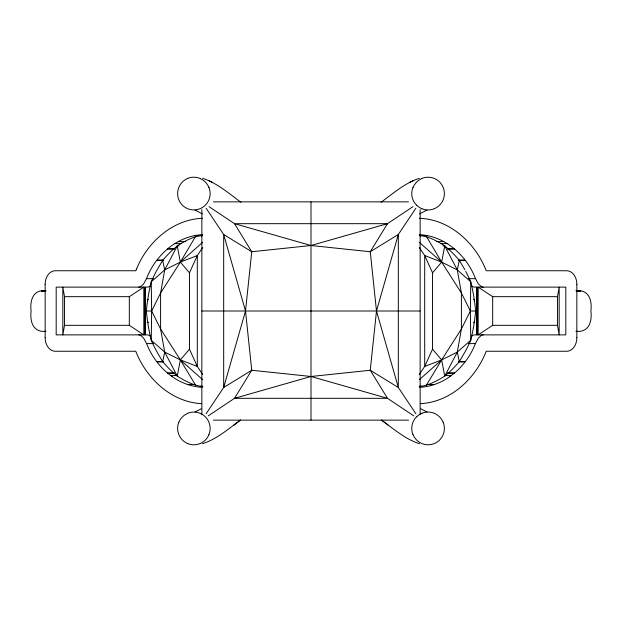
<?xml version="1.0" encoding="UTF-8"?>
<svg xmlns="http://www.w3.org/2000/svg" width="622" height="622" viewBox="0 0 622 622"><rect width="100%" height="100%" fill="white"/><g stroke="black" fill="none" stroke-linecap="round" stroke-linejoin="round"><path stroke-width="0.93" d="M202.718 374.506L197.306 366.451L189.461 349.206L189.461 272.801L197.306 255.549L202.718 247.494M195.3 236.896A77.385 36.115 -52.6 0 0 177.278 245.892L173.872 248.808A68.933 24.997 -58.9 0 0 166.626 255.891L162.669 260.307L156.293 271.309A60.21 17.68 -69.4 0 0 151.232 281.758L151.651 311L151.239 340.242A60.21 17.673 69.4 0 0 156.27 350.629L162.669 361.693L166.626 366.109A68.933 24.997 58.9 0 0 173.872 373.192L177.278 376.085A77.898 36.721 51.7 0 0 195.557 385.096M426.443 385.096A77.898 36.721 -51.7 0 0 444.722 376.108L448.128 373.192A68.933 24.997 -58.9 0 0 455.374 366.109L459.331 361.693L465.73 350.629A60.21 17.673 -69.4 0 0 470.768 340.242L470.349 311L470.761 281.758A60.21 17.68 69.4 0 0 465.699 271.316M144.98 288.95L145.105 287.123L145.105 334.877L144.98 333.05M477.02 333.05L476.895 334.877L476.895 287.123L477.02 288.95M146.271 311L147.624 300.208A57.815 14.765 -82.6 0 1 151.239 281.774L164.706 269.901L180.349 262.103L197.306 255.549L197.306 366.451L180.349 359.897L164.706 352.099L151.239 340.242A57.815 14.765 82.6 0 1 147.616 321.799L146.271 311L151.651 311L160.6 293.009L180.349 262.103L195.308 236.873A85.097 52.225 -49.3 0 1 202.5 235.318M419.282 374.506L424.694 366.451L441.651 359.897L457.294 352.099L470.761 340.242A57.815 14.765 -82.6 0 0 474.384 321.799L475.729 311L474.376 300.208A57.815 14.765 82.6 0 0 470.761 281.774L457.294 269.901L441.651 262.103L424.694 255.549L419.282 247.494M64.525 325.329L62.83 334.877L62.83 287.123L64.525 296.671L64.525 325.329L129.322 325.329L143.83 334.877L143.83 287.123L129.322 296.671L64.525 296.671M178.98 245.915L177.278 245.915L164.706 269.901L160.6 293.009L160.6 328.991L164.706 352.099L177.278 376.085L180.349 359.897L189.461 349.206M432.539 349.206L424.694 366.451L424.694 255.549L432.539 272.801L432.539 349.206L441.651 359.897L444.722 376.085L457.294 352.099L461.4 328.991L461.4 293.009L457.294 269.901L444.722 245.915A77.385 36.115 52.6 0 0 426.7 236.896M557.475 296.671L559.17 287.123L559.17 334.877L557.475 325.329L557.475 296.671L492.678 296.671L478.17 287.123L478.17 334.877L492.678 325.329L557.475 325.329M432.539 272.801L441.651 262.103L444.722 245.915L443.019 245.915M162.669 361.693L164.706 352.099M457.294 269.901L459.331 260.307L455.374 255.891A68.933 24.997 58.9 0 0 448.128 248.816L444.722 245.915M136.467 269.178L135.767 270.749L55.272 270.749A13.567 10.115 90 0 0 45.142 284.301M136.56 268.945C147.468 242.082 172.706 219.364 202.632 218.283M458.492 361.685L465.256 361.685A72.875 54.332 90 0 0 475.41 343.601L478.349 338.127L481.436 335.281A7.456 5.559 90 0 1 483.255 334.877M163.508 260.315L156.744 260.315A72.572 54.114 -90 0 0 146.473 278.664L143.573 283.99L140.533 286.734A7.448 5.559 -90 0 1 138.745 287.123M419.5 235.318A85.097 52.225 49.3 0 1 426.692 236.873L441.651 262.103L461.4 293.009L470.349 311L461.4 328.991L441.651 359.897L426.435 385.119A83.768 49.799 -48.9 0 1 419.329 386.69M206.115 413.778L223.679 387.49L245.511 311L251.739 251.739L234.51 223.679L209.023 206.644M415.885 208.222L398.321 234.51L376.489 311L370.261 370.261L387.49 398.321L413.778 415.885M147.624 300.208L148.456 299.205M473.544 322.802L474.376 321.792M163.679 260.144L156.899 260.144L157.918 258.845A85.828 63.996 -90 0 1 167.474 248.994L167.637 248.808A94.521 70.473 -90 0 1 174.766 243.63L178.234 241.6A94.521 70.473 -90 0 1 194.803 235.606A98.556 73.482 90 0 1 202.788 234.657M449.963 376.551L454.534 373.013A85.828 63.996 90 0 0 464.09 363.162L465.101 361.856L458.321 361.856M189.461 272.801L180.349 262.103L202.718 242.269M419.282 379.731L441.651 359.897M471.336 336.416L472.961 335.281A7.456 5.559 -90 0 1 474.78 334.877L565.818 334.877L565.818 287.123L474.78 287.123A7.448 5.559 -90 0 1 472.992 286.734L471.39 285.638M150.61 285.638L149.008 286.734A7.448 5.559 90 0 1 147.22 287.123L56.182 287.123L56.182 334.877L147.22 334.877A7.456 5.559 90 0 1 149.039 335.281L150.664 336.416M381.092 202.251C393.19 193.419 404.891 183 419.383 178.304M202.477 443.743C216.915 439.085 228.585 428.799 240.628 419.967M233.654 425.292L239.625 420.736M412.977 206.644L387.49 223.679L311 245.511L251.739 251.739L223.679 234.51L206.115 208.222M208.222 415.885L234.51 398.321L311 376.489L370.261 370.261L398.321 387.49L415.885 413.778M419.555 213.952L426.949 210.057M201.17 408.825L195.051 411.943M413.661 180.388L409.284 182.596M46.082 290.754C33.23 289.183 29.716 300.169 31.1 311C29.763 321.846 33.207 332.84 46.082 331.246M575.918 331.246C588.793 332.84 592.237 321.846 590.9 311C592.284 300.169 588.77 289.183 575.918 290.754M45.569 290.847L41.309 291.22L45.663 290.832M420.324 403.67C450.725 402.107 475.55 378.58 486.233 351.251L566.728 351.251A13.567 10.115 -90 0 0 576.858 337.699M213.447 201.855L408.553 201.855M194.803 235.606L202.523 235.606M419.477 235.606L427.197 235.606A94.521 70.473 90 0 1 443.766 241.6L447.234 243.63A94.521 70.473 90 0 1 454.363 248.808L454.534 248.987A85.828 63.996 90 0 1 464.09 258.838L464.206 259.001M178.234 241.6L185.76 241.6M436.24 241.6L443.766 241.6M174.766 243.63L181.36 243.63M440.64 243.63L447.234 243.63M167.637 248.808L174.619 248.808M447.381 248.808L454.363 248.808M167.466 248.987L174.424 248.987M447.576 248.987L454.534 248.987M458.321 260.144L465.101 260.144L464.782 259.732M458.492 260.315L465.256 260.315A72.572 54.114 90 0 1 475.527 278.664L478.427 283.99L481.467 286.734A7.448 5.559 90 0 0 483.255 287.123M146.473 278.664L153.432 278.664M468.568 278.664L475.527 278.664M201.855 311L420.145 311M470.349 311L475.729 311M138.745 334.877A7.456 5.559 -90 0 1 140.564 335.281L143.651 338.127L146.59 343.601L153.548 343.601M468.452 343.601L475.41 343.601M163.508 361.685L156.744 361.685A72.875 54.332 -90 0 1 146.59 343.601M163.679 361.856L156.899 361.856L157.918 363.155A85.828 63.996 -90 0 0 167.474 373.006L172.037 376.551M167.466 373.013L174.424 373.013M447.576 373.013L454.534 373.013M167.637 373.192L174.619 373.192M447.381 373.192L454.363 373.192M170.692 375.579L177.659 375.579M444.341 375.579L451.308 375.579M172.037 376.567A93.634 69.819 90 0 0 187.86 384.559L195.005 384.575M426.995 384.575L434.148 384.575A93.634 69.819 -90 0 0 449.963 376.567M213.447 420.145L408.553 420.145M419.368 218.283C450.04 219.387 475.519 243.124 486.233 270.749L566.728 270.749A13.567 10.115 -90 0 1 576.858 284.301M201.676 403.67C171.275 402.107 146.45 378.58 135.767 351.251L55.272 351.251A13.567 10.115 90 0 1 45.142 337.699M576.337 290.832L580.691 291.22L576.431 290.847M202.617 178.304C217.109 183 228.81 193.419 240.908 202.251M419.523 443.743C405.474 439.264 394.091 429.266 382.375 420.736M195.051 210.057L202.445 213.952M426.949 411.943L420.83 408.825M212.716 182.596L208.339 180.388M381.372 419.967L388.346 425.292M419.282 242.269L441.651 262.103M151.651 311L160.6 328.991L180.349 359.897L202.718 379.731M473.544 299.205L474.376 300.208M147.624 321.792L148.456 322.802M464.339 259.164L464.657 259.568M180.349 359.897L195.565 385.119A83.768 49.799 48.9 0 0 202.671 386.69M459.331 260.307L464.867 269.746M457.294 352.099L459.331 361.693M162.669 260.307L164.706 269.901M177.278 245.915L180.349 262.103M576.843 284.301L576.843 337.699M492.678 296.671L492.678 325.329M476.981 288.383L476.981 333.625M420.145 209.583L420.145 414.353M311 201.855L311 420.145M201.855 209.583L201.855 414.353M145.019 288.383L145.019 333.625M129.322 296.671L129.322 325.329M45.157 284.301L45.157 337.699M419.212 234.657A98.556 73.482 -90 0 1 427.197 235.606M434.148 384.575A95.936 71.53 90 0 1 419.842 387.327M419.749 235.847A82.524 53.305 -43.2 0 1 420.659 236.065M421.063 385.92A81.77 53.609 42.1 0 1 419.174 386.34M201.341 236.065A82.524 53.305 43.2 0 1 202.251 235.847M202.826 386.34A81.77 53.609 -42.1 0 1 200.937 385.92M202.158 387.327A95.936 71.53 -90 0 1 187.852 384.575M187.657 178.39A16.382 16.32 89.7 0 1 200.105 178.428M208.93 187.315A16.382 16.32 89.7 0 1 205.369 205.143A16.304 16.234 -85 0 1 200.012 208.712A16.382 16.32 89.7 0 1 187.564 208.681A16.335 16.265 88.9 0 1 178.809 199.779A16.405 16.343 89.9 0 1 181.414 183.078L182.433 181.966A16.335 16.296 69.6 0 1 187.751 178.421M200.206 178.568A16.335 16.265 88.9 0 1 208.945 187.479M416.67 416.833A16.304 16.234 -85 0 1 421.988 413.288M412.977 434.646A16.382 16.32 89.7 0 1 416.53 416.818M421.879 413.241A16.382 16.32 89.7 0 1 434.335 413.28M413.031 434.638A16.335 16.273 88.8 0 0 421.794 443.525A16.382 16.32 89.7 0 0 434.249 443.572A16.335 16.296 69.6 0 0 439.583 440.049L440.594 438.922A16.405 16.343 89.9 0 0 443.198 422.214M434.366 413.389A16.335 16.273 88.8 0 1 443.144 422.26M187.564 413.319A16.382 16.32 -89.7 0 1 200.02 413.28A16.304 16.234 85 0 1 205.33 416.833A16.382 16.32 -89.7 0 1 208.93 434.685M200.105 443.572A16.382 16.32 -89.7 0 1 187.657 443.61M208.969 434.638A16.335 16.273 -88.8 0 1 200.206 443.525M178.856 422.26A16.335 16.273 -88.8 0 1 187.634 413.389M178.802 422.214A16.405 16.343 -89.9 0 0 181.414 438.922L182.433 440.034A16.335 16.296 -69.6 0 0 187.751 443.579M421.988 208.712A16.304 16.234 85 0 1 416.67 205.167M421.794 178.467A16.382 16.32 -89.7 0 1 434.249 178.428A16.335 16.296 -69.6 0 1 439.583 181.951L440.594 183.078A16.405 16.343 -89.9 0 1 443.198 199.786A16.335 16.265 -88.9 0 1 434.436 208.665M434.335 208.72A16.382 16.32 -89.7 0 1 421.879 208.759M416.53 205.19A16.382 16.32 -89.7 0 1 412.977 187.354M413.055 187.479A16.335 16.265 -88.9 0 1 421.794 178.568M251.739 370.261L234.51 398.321L387.49 398.321L311 376.489L251.739 370.261L223.679 387.49L223.679 234.51L245.511 311L251.739 370.261M387.49 223.679L370.261 251.739L376.489 311L398.321 387.49L398.321 234.51L370.261 251.739L311 245.511L234.51 223.679L387.49 223.679"/></g></svg>
